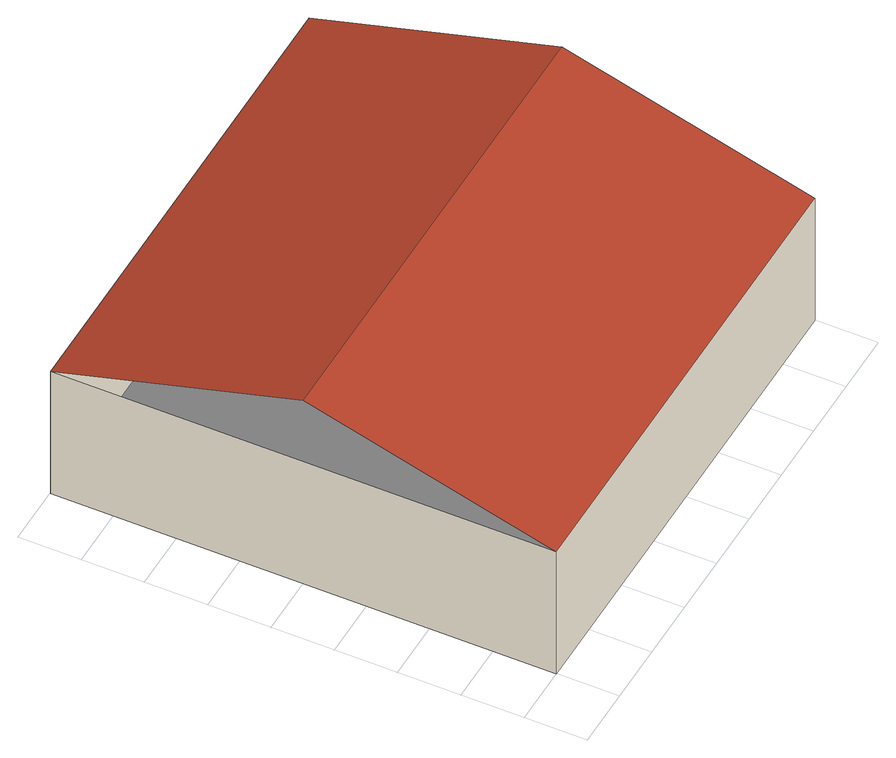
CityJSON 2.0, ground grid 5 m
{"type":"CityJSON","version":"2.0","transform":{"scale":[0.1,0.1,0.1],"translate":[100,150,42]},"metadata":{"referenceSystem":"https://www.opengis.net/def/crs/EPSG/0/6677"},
"CityObjects":{
"building1":{"type":"Building","attributes":{"name":"Detailed Building"},"geometry":[{"type":"MultiSurface","lod":"2","boundaries":[[[0,1,2,3]],[[0,4,5,3]],[[1,6,7,2]],[[2,7,5,3]],[[1,6,4,0]],[[4,8,9,5]],[[8,6,7,9]]],"semantics":{"surfaces":[{"type":"GroundSurface"},{"type":"WallSurface"},{"type":"RoofSurface"}],"values":[0,1,1,1,1,2,2]}}]}
},
"vertices":[
[400,0,0],[400,400,0],[0,400,0],[0,0,0],[400,0,120],[0,0,120],[400,400,120],[0,400,120],[400,200,180],[0,200,180]
]}
